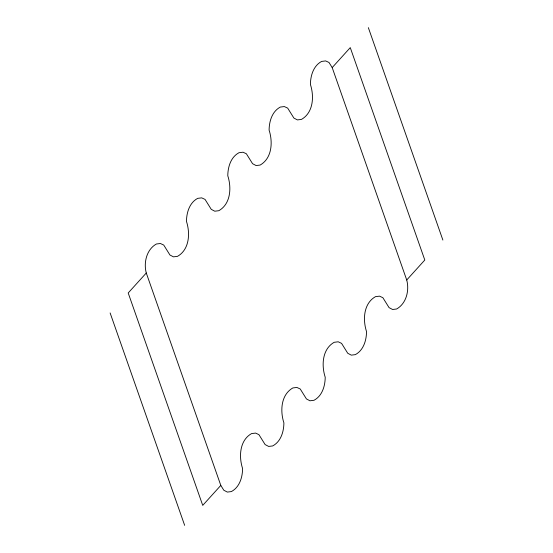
<?xml version="1.0" encoding="UTF-8"?>
<svg xmlns="http://www.w3.org/2000/svg" width="553" height="553" viewBox="0 0 553 553"><rect width="100%" height="100%" fill="white"/><g stroke="black" fill="none" stroke-linecap="round" stroke-linejoin="round"><path stroke-width="0.83" d="M146.275 273.002L128.199 292.972L202.73 505.38L220.806 485.41L146.275 273.002C143.49 262.668 146.545 249.534 156.368 244.004L160.398 243.507L163.743 245.062L169.937 255.002L173.469 256.848L177.499 256.357C189.513 249.548 190.322 233.242 186.472 221.421C186.548 212.649 189.43 202.744 197.684 198.354L201.714 197.863L205.059 199.419L211.253 209.352L214.785 211.205L218.815 210.707C230.829 203.905 231.638 187.598 227.788 175.771C227.864 167.006 230.746 157.1 239 152.711L243.03 152.213L246.375 153.769L252.569 163.702L256.101 165.554L260.131 165.064C272.145 158.255 272.954 141.948 269.104 130.128C269.18 121.356 272.062 111.45 280.316 107.061L284.346 106.57L287.691 108.125L293.885 118.059L297.417 119.911L301.447 119.413C313.461 112.612 314.27 96.298 310.413 84.478C310.496 75.706 313.378 65.807 321.632 61.418L325.655 60.92L329.007 62.475L332.194 67.59L406.725 279.998C409.51 290.332 406.455 303.466 396.632 308.996L392.602 309.493L389.07 307.641L382.876 297.701L379.531 296.152L375.501 296.643C363.487 303.452 362.678 319.758 366.528 331.579C366.452 340.351 363.57 350.256 355.316 354.646L351.286 355.137L347.754 353.284L341.56 343.351L338.215 341.795L334.185 342.293C322.171 349.095 321.362 365.402 325.212 377.229C325.136 385.994 322.254 395.9 314 400.289L309.97 400.787L306.438 398.934L300.244 389.001L296.899 387.446L292.869 387.936C280.855 394.745 280.046 411.052 283.896 422.872C283.82 431.644 280.938 441.55 272.684 445.939L268.654 446.43L265.122 444.577L258.928 434.644L255.583 433.089L251.553 433.587C239.539 440.388 238.73 456.702 242.587 468.522C242.504 477.294 239.622 487.193 231.368 491.582L227.345 492.08L223.806 490.228L220.806 485.41M332.194 67.59L350.27 47.62L424.801 260.028L406.725 279.998M368.346 27.65L442.877 240.057M110.123 312.943L184.654 525.35"/></g></svg>
